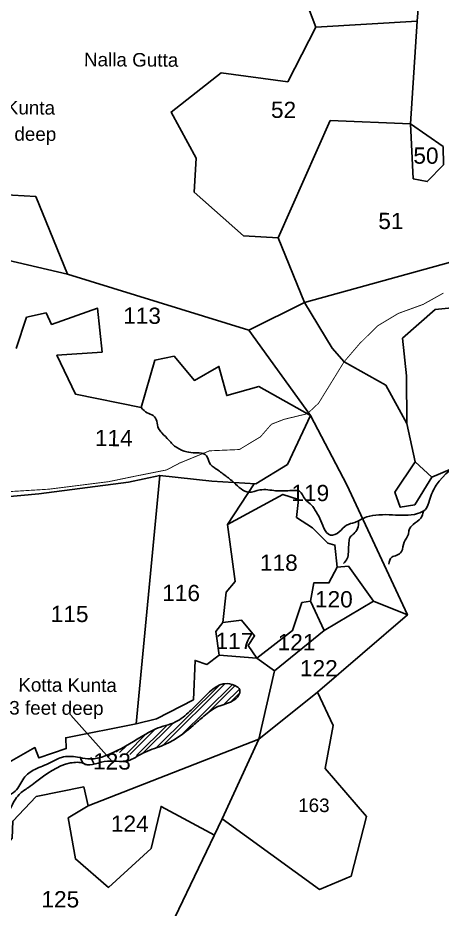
# Model space of a CAD drawing. Header units: feet. Extents: x 177753 to 186270, y 1578848 to 1588126.
# Drawn here: x 179437 to 179911, y 1584492 to 1585486 of the extents above; entities that cross this region are included whole.
import ezdxf
from ezdxf.enums import TextEntityAlignment as Align

# ---------------------------------------------------------------- set-up
doc = ezdxf.new("R2010")
doc.units = ezdxf.units.FT
doc.header["$LTSCALE"] = 15
doc.header["$MEASUREMENT"] = 0
doc.linetypes.add('HIDDEN2', pattern=[0.1875, 0.125, -0.0625])
for name, color, linetype in [('DIMENSION', 7, 'Continuous'), ('HILL', 223, 'Continuous'), ('PLOT', 7, 'Continuous'), ('PLOT NO', 7, 'Continuous'), ('ROADS', 6, 'HIDDEN2'), ('TANKS-STREAM', 4, 'Continuous'), ('TEXT', 255, 'Continuous')]:
    doc.layers.add(name, color=color, linetype=linetype)
doc.styles.get("Standard").update_dxf_attribs({"font": 'arial.ttf'})

msp = doc.modelspace()

# ---------------------------------------------------------------- hatches: boundary and pattern name
at = {"layer": 'TANKS-STREAM', "lineweight": -2}
h = msp.add_hatch(dxfattribs=at)
h.set_pattern_fill('ANSI32', color=256, scale=25.10762551726263, angle=-0.315578513573805)
h.set_pattern_definition([(44.68442148642619, (-9532.345477348457, -5777.51938387864), (-6.620894153059989, 6.694233072356883), []), (44.68442148642619, (-9527.907101614099, -5777.543830185032), (-6.620894153059989, 6.694233072356883), [])])
edge = h.paths.add_edge_path()
edge.add_spline(control_points=[(179571.5199816486, 1584662.74295049), (179573.3359760402, 1584663.806180826), (179581.8946286263, 1584668.83477868), (179595.7392435653, 1584672.506471452), (179615.3308599157, 1584681.903203761), (179630.3059400535, 1584694.129467089), (179645.8953809812, 1584707.897705023), (179661.7292385312, 1584720.795390232), (179683.503979006, 1584722.964200338), (179685.876994819, 1584737.054424969), (179680.0545269446, 1584741.773171053), (179662.8299303983, 1584747.448234692), (179645.2775132322, 1584728.060468253), (179628.9432951726, 1584711.753625534), (179613.2552811266, 1584698.273606397), (179594.0057247626, 1584695.186375619), (179572.3120739281, 1584682.322626616), (179557.565047343, 1584673.283459781), (179546.0398325597, 1584667.615874212)], knot_values=[938.9882415658296, 938.9882415658296, 938.9882415658296, 938.9882415658296, 945.1019010558405, 967.6451201640768, 982.035088845653, 1009.526715788129, 1025.070272779292, 1043.999650433105, 1071.546814172987, 1076.910927325455, 1080.701802452601, 1092.496863697997, 1127.851475492556, 1144.393508023059, 1164.232267145154, 1187.517742333241, 1200.823881055409, 1239.201235628641, 1239.201235628641, 1239.201235628641, 1239.201235628641], degree=3, periodic=0)
edge.add_line((179546.0398325592, 1584667.615874212), (179571.5199816485, 1584662.74295049))
h.paths.add_polyline_path([(179516.8020927245, 1584642.791364667), (179568.1729539455, 1584642.508417056), (179568.3255663514, 1584670.21612833), (179516.9547051303, 1584670.499075941)], flags=9)

# ---------------------------------------------------------------- linework, layer by layer
at = {"layer": 'HILL', "lineweight": -2}
msp.add_lwpolyline([(179522.5678553644, 1584653.596124328), (179518.8639269874, 1584661.185519556)], dxfattribs=at)
at = {"layer": 'PLOT', "lineweight": -2}
for points in [[(179695.3155630274, 1585137.367979915), (179757.3317927052, 1585168.279256501), (179728.1357348858, 1585240.294882358), (179689.3886760986, 1585242.5043105), (179634.258977658, 1585291.227674107), (179636.5768217251, 1585328.985981296), (179608.5834006706, 1585380.596281143), (179664.5166773919, 1585424.260511556), (179738.636041515, 1585414.42614948), (179770.0570734341, 1585475.09851321), (179761.715324551, 1585496.755645851), (179782.9709130666, 1585517.519761429), (179702.0140455938, 1585548.302504478), (179607.9054969458, 1585579.480539812), (179651.6568663107, 1585676.01739803), (179693.6606917226, 1585703.866387858), (179803.2080003805, 1585636.289744293), (179822.6755129067, 1585648.357687772), (179891.1897537254, 1585580.796720783), (179883.2309179322, 1585481.952717263), (179770.0570734341, 1585475.09851321)], [(179883.2309179322, 1585481.952717263), (179875.5623078386, 1585367.286639341), (179786.2106834537, 1585371.129400353), (179728.1357348858, 1585240.294882358)], [(179875.5623078386, 1585367.286639341), (179878.7524201604, 1585306.214605707), (179894.4461603546, 1585303.131672933), (179912.4008035372, 1585321.582473157), (179912.2275770543, 1585341.988137722), (179875.5623078386, 1585367.286639341)], [(180305.0951079104, 1585351.47541509), (180316.7673042474, 1585335.268581061), (180300.5785296597, 1585289.139735157), (180255.036789849, 1585285.930064862), (180221.6887444414, 1585207.44008362), (180120.9526526584, 1585182.187399204), (179903.2901561385, 1585160.337861714), (179866.674917272, 1585128.492329056), (179871.311865535, 1585086.330312433), (179871.5789316934, 1585033.501052153)], [(179757.3317927052, 1585168.279256501), (180044.3046588142, 1585247.230820952), (180090.2164550558, 1585338.629422665)], [(179307.710156953, 1585335.712104025), (179357.7479240325, 1585334.978274237), (179374.1336559604, 1585281.204058434), (179388.4338599884, 1585279.876280086), (179405.1542783634, 1585289.22105593), (179457.4255991675, 1585286.260567973), (179492.932870554, 1585199.91473291)], [(179586.3813128615, 1584427.565794444), (179665.3760917675, 1584592.457522689), (179706.2641824264, 1584681.605479909), (179771.8364914629, 1584733.680525217), (179872.2954660021, 1584819.95157736), (179804.7373473748, 1584965.171478844), (179764.1711914561, 1585042.285011101), (179695.3155630274, 1585137.367979915), (179492.932870554, 1585199.91473291), (179375.9813877777, 1585226.979770734), (179026.0788017283, 1585201.060965498), (179013.8871351649, 1585174.337172353), (178954.3315258169, 1585140.797559673), (178942.5463615493, 1585142.408017691), (178960.2479206982, 1585098.102685276), (178991.7302149214, 1585006.656786633), (179031.9650542867, 1584896.739608162), (179079.9014258345, 1584769.137973464), (179113.4176306965, 1584682.751111202), (179166.1865380172, 1584558.68742667), (179213.7397633222, 1584469.078422289)], [(180221.6887444414, 1585207.44008362), (180216.7485694987, 1585189.650737997), (180216.8774344039, 1585152.922689665), (180193.8360909558, 1585135.792277042), (180156.106771638, 1585121.038142485), (180161.9716883496, 1585094.302598154), (180139.523564766, 1585073.395316826), (180119.797731235, 1585066.946694893), (179899.4686091014, 1584973.691893343)], [(179757.3317927052, 1585168.279256501), (179788.4413314309, 1585117.375576656), (179801.5817628235, 1585102.176806454), (179848.0108398218, 1585076.263620699), (179871.5789316934, 1585033.501052153), (179880.7222856228, 1584990.526249591), (179858.150701146, 1584956.933655323), (179864.2257333582, 1584939.914379843), (179880.4905078722, 1584942.68080458), (179899.4686091014, 1584973.691893343), (179880.7222856228, 1584990.526249591)], [(179391.9686658318, 1584948.638359596), (179461.084607191, 1584955.013872414), (179560.9312566318, 1584967.977106805), (179595.9192344943, 1584975.463647801), (179654.084663862, 1584969.119736414), (179703.1282793552, 1584966.019508585), (179738.3632128234, 1584987.813348624), (179764.1711914561, 1585042.285011101), (179706.5287039203, 1585074.638375456), (179670.6795002168, 1585064.532133525), (179661.8800199294, 1585097.067553671), (179634.5634508782, 1585081.461922205), (179611.7656337081, 1585108.423396535), (179590.2641381838, 1585103.814240745), (179575.1503767346, 1585051.093150709), (179501.6663302415, 1585066.187582344), (179481.1155065553, 1585109.396833897), (179531.5062934667, 1585112.944367548), (179526.5132659944, 1585161.787083043), (179475.0857367262, 1585143.781643001), (179468.934751759, 1585156.605673652), (179447.3288108301, 1585151.789663874), (179435.5318944596, 1585117.070193237)], [(179595.9192344943, 1584975.463647801), (179569.5552536486, 1584698.647636235), (179490.9499746575, 1584683.067910302), (179491.5407013711, 1584670.908434458), (179460.7356393062, 1584660.564590694), (179456.5239767141, 1584672.086934877), (179409.14734584, 1584645.551373721)], [(179569.5552536486, 1584698.647636235), (179592.2835489413, 1584704.275642198), (179633.5840091305, 1584725.430718882), (179635.2841126918, 1584769.158409703), (179648.5552447644, 1584764.711614445), (179662.0949616269, 1584774.940018765), (179658.5112734837, 1584801.363973712), (179666.3500088215, 1584811.526106685), (179670.0746749869, 1584845.191544466), (179680.0381339029, 1584857.251375327), (179671.5383342222, 1584920.608737857), (179701.3867081015, 1584966.129599727)], [(179671.5383342222, 1584920.608737857), (179733.2393882416, 1584954.246290814), (179750.7848567028, 1584948.708695736), (179748.5825747504, 1584928.6430315), (179766.3680295316, 1584916.877344733), (179783.4788337534, 1584899.842007126), (179791.3892439714, 1584897.819904616), (179793.8521477416, 1584873.074768852), (179784.5884829664, 1584855.639191304), (179767.8801757501, 1584855.854871531), (179764.0532690698, 1584835.225096435), (179754.4818297023, 1584833.700315092), (179744.0508988648, 1584802.467698148), (179704.2359214168, 1584771.622040093), (179662.0949616269, 1584774.940018765)], [(179793.8521477416, 1584873.074768852), (179806.3301920676, 1584874.268728895), (179834.521377544, 1584835.376817229)], [(179723.9848178068, 1584757.710171264), (179779.363994106, 1584802.717201736), (179834.521377544, 1584835.376817229), (179872.2954660021, 1584819.95157736)], [(179764.0532690698, 1584835.225096435), (179779.363994106, 1584802.717201736)], [(179666.3500088215, 1584811.526106685), (179687.1913994307, 1584814.101885542), (179701.74059898, 1584796.462670828), (179694.652531775, 1584785.966243833), (179704.2359214168, 1584771.622040093), (179723.9848178068, 1584757.710171264), (179706.2641824264, 1584681.605479909)], [(179771.8364914629, 1584733.680525217), (179789.5273988904, 1584696.562115678), (179780.3080487895, 1584648.686117448), (179826.7499532166, 1584595.398308748), (179809.5808610196, 1584528.898180144), (179774.1829453321, 1584513.875365824), (179665.3760917675, 1584592.457522689)], [(179706.2641824264, 1584681.605479909), (179515.9243666467, 1584607.144930047), (179511.0512691871, 1584628.165585798), (179458.112375396, 1584617.37103846), (179431.8522620369, 1584590.125933385), (179431.2531508768, 1584571.262626525), (179393.6524846728, 1584528.07792272)], [(179656.8210266832, 1584574.599893532), (179597.2764994687, 1584606.567152896), (179586.0915218177, 1584559.655589141), (179538.5388138247, 1584516.146005339), (179501.6731466066, 1584547.99919435), (179493.5105755972, 1584593.715906011), (179515.9243666467, 1584607.144930047)]]:
    msp.add_lwpolyline(points, dxfattribs=at)
at = {"layer": 'PLOT NO', "lineweight": -2}
msp.add_lwpolyline([(179496.5148986754, 1584708.144803833), (179542.5645087209, 1584656.627056295)], dxfattribs=at)
at = {"layer": 'ROADS', "lineweight": -2, "ltscale": 10, "const_width": 1}
msp.add_lwpolyline([(179383.8933851183, 1584954.733397789), (179472.0768647585, 1584960.119062442), (179539.0549902176, 1584968.557253915), (179568.1463220999, 1584974.594633373), (179603.4463767518, 1584981.576363874), (179618.1812901537, 1584989.323717469), (179651.3941342323, 1585002.895939465), (179684.7046369833, 1585004.3434091), (179708.2906145423, 1585018.56582111), (179720.4478636376, 1585032.524985088), (179734.5173199305, 1585037.992668538), (179760.6193870549, 1585044.278554871), (179773.143230323, 1585056.046518825), (179801.5817628235, 1585102.176806454), (179818.6726414301, 1585122.149365918), (179839.0260932946, 1585142.260956437), (179862.2838796083, 1585156.158979323), (179889.7643382651, 1585166.119466664), (179912.3619655618, 1585178.71638057)], dxfattribs=at)
at = {"layer": 'TANKS-STREAM', "lineweight": -2}
for points in [[(179575.1503767346, 1585051.093150709), (179581.9628749457, 1585045.070512771), (179588.4970213425, 1585042.171506415), (179592.556974363, 1585036.014198781), (179594.5587465225, 1585027.823203566), (179598.2160187653, 1585022.895060974), (179605.9490126421, 1585014.672498536), (179614.9101385672, 1585006.443171619), (179625.9383642283, 1585001.883468667), (179635.34713212, 1585000.604614578), (179644.3488061402, 1584999.737041145), (179648.0195945689, 1584997.2628444), (179651.2517514357, 1584989.474068678), (179658.5844091866, 1584982.889696775), (179668.778172478, 1584975.471573321), (179678.6064716086, 1584967.5696225), (179695.19756231, 1584956.690718675), (179707.5804632313, 1584959.306951899), (179725.1789695958, 1584958.391985601), (179743.602836164, 1584958.69954646), (179751.785816428, 1584957.836440313), (179757.8790788353, 1584949.213913039), (179765.6165782618, 1584941.809360568), (179768.8667564013, 1584937.292456604), (179774.5438223078, 1584927.445232584), (179778.9883426091, 1584916.786804596), (179786.3142423828, 1584908.975480785), (179796.1593891775, 1584912.602221703), (179804.3873313249, 1584919.918879513), (179813.4115319359, 1584923.141145776), (179826.9545910611, 1584929.20153911), (179840.4772842618, 1584931.581035193), (179855.6240320796, 1584931.497607818), (179883.5756038817, 1584932.844132221), (179892.4917041599, 1584937.665362328), (179896.8498163165, 1584947.955035429), (179904.3968428102, 1584964.529958664), (180073.2305064395, 1585047.237011193), (180094.4030382807, 1585074.877536451), (180134.8530035142, 1585089.577245024), (180151.0445588161, 1585097.554256595), (180163.6407754922, 1585112.407381939), (180181.85959579, 1585121.986474599), (180200.9012808434, 1585134.384248992), (180217.0883935617, 1585141.554682477), (180232.0555564184, 1585147.118588229), (180241.3713298115, 1585152.713621494), (180249.0967242014, 1585162.753833606), (180265.2993865408, 1585172.747395466), (180302.9101517844, 1585208.368463179), (180317.9372910238, 1585224.82144629), (180335.3509258335, 1585234.808296157), (180353.5408687594, 1585239.144526181), (180374.1484980276, 1585242.660837178), (180392.7265491312, 1585244.171757534), (180409.680992806, 1585244.078373478), (180438.7280350291, 1585240.691889833), (180458.9030373656, 1585238.967519992), (180477.4700734242, 1585238.461931581), (180498.4879324895, 1585243.185907907), (180513.8788368794, 1585252.377296295), (180536.9417315064, 1585261.929708085), (180549.1555482256, 1585266.854464724), (180615.3371768723, 1585326.204533605), (180636.8498601965, 1585347.461494128), (180642.4915611634, 1585358.954465956), (180657.5906782196, 1585375.175694609), (180677.4953037363, 1585397.651479097), (180700.3480890004, 1585426.4587931), (180734.8649362281, 1585492.155021121), (180750.4985395671, 1585525.899535045), (180751.4133664007, 1585535.408791408), (180751.8903283327, 1585548.715421735), (180743.4797009884, 1585560.86107952), (180677.0962863568, 1585564.866030787), (180652.5936132864, 1585575.489008839), (180640.8043503536, 1585592.770206881), (180619.6906534663, 1585607.332297288), (180609.6295393326, 1585614.709551228), (180596.4048098254, 1585623.093706352), (180582.6087228987, 1585635.636623503), (180568.0377165196, 1585651.349989738), (180545.9841736698, 1585692.768661191), (180541.1240168667, 1585709.418016832), (180528.8939338263, 1585718.588207199), (180515.0684190372, 1585725.788316807), (180498.904252641, 1585739.92738865), (180484.2603135334, 1585742.382713764), (180454.7188163369, 1585754.160444519), (180431.3685754001, 1585758.246792841), (180412.1723288188, 1585761.320827063), (180374.7222580703, 1585758.756675772), (180348.0015698873, 1585762.267953043), (180329.5474532953, 1585756.235071851), (180304.614859737, 1585760.725934554), (180286.9912484825, 1585761.61456007), (180270.1238444524, 1585755.968738239), (180252.1170871843, 1585759.234099249), (180210.5628524654, 1585759.848563), (180183.4525705824, 1585764.549298703), (180174.7757886082, 1585771.523170978), (180157.1880529026, 1585778.941881097), (180140.4514392175, 1585797.041842545), (180122.1390123588, 1585816.73359493), (179903.878635905, 1585781.132306476), (179894.3208184472, 1585770.694451771), (179882.7877362166, 1585764.763410676), (179859.7655940986, 1585760.893852847), (179841.2297563595, 1585754.501810939), (179827.2048940519, 1585750.083125065), (179815.6800659383, 1585745.650669154), (179768.4003544294, 1585726.680939968), (179736.3534181603, 1585718.365114161), (179717.8340888867, 1585714.970284649), (179681.8283691866, 1585714.169542908), (179653.833764088, 1585715.322794586), (179624.3116248269, 1585711.48903835), (179601.2922340041, 1585708.118994906), (179582.2894061255, 1585707.724089769), (179565.7920237331, 1585708.314527927), (179553.3030419293, 1585710.381518703), (179538.3139339388, 1585712.462237994), (179531.8249424393, 1585714.496181184), (179522.9911419346, 1585716.039423292), (179506.9018230645, 1585728.620787677), (179494.4287485013, 1585741.752768042)], [(179890.1001981894, 1584935.62985212), (179887.1960756791, 1584927.863813012), (179878.4855874506, 1584920.690888294), (179874.2790847543, 1584914.937293982), (179873.288211508, 1584909.968373128), (179868.7437312283, 1584901.16780276), (179865.4740293671, 1584890.595125959), (179860.3128894911, 1584886.451489259), (179854.6806574751, 1584884.235988215), (179851.4259804095, 1584876.391154518)], [(179817.6221673201, 1584924.894139784), (179816.6405474738, 1584916.217569218), (179812.2733719953, 1584910.464895069), (179808.2371034829, 1584906.475483336), (179806.9215898887, 1584900.866456695), (179806.3797937059, 1584889.957842998), (179805.0555223218, 1584882.744200254), (179801.0104158766, 1584877.150208046)], [(178780.9563637534, 1584379.795119653), (178785.6570286378, 1584383.820104312), (178791.289858019, 1584387.216688065), (178797.86009299, 1584390.91976296), (178804.7490890128, 1584395.867447216), (178809.1411981276, 1584400.51731392), (178820.089903889, 1584406.377474392), (178839.1784401549, 1584417.801654167), (178853.235720211, 1584421.775061123), (178867.9269987247, 1584427.614607729), (178877.6521464216, 1584437.843953378), (178888.9332515592, 1584447.441504337), (178902.9904398541, 1584451.414911798), (178935.0959684416, 1584447.81046744), (178947.8643815177, 1584444.312488721), (178960.0125262219, 1584441.441150971), (178974.9779438772, 1584440.423927528), (178995.6524587364, 1584432.276139094), (179000.9493646324, 1584431.312169232), (179010.9126103145, 1584428.14125349), (179039.5889950417, 1584424.867266905), (179052.0370225376, 1584419.813075488), (179056.0778535532, 1584417.298004618), (179060.7389529407, 1584414.156292779), (179064.7540403062, 1584406.967305527), (179070.326801402, 1584399.458126418), (179075.5859498519, 1584391.639062384), (179082.0892513789, 1584383.189963091), (179084.560303107, 1584378.813906794), (179096.0863713883, 1584376.257607688), (179107.4081824682, 1584375.862776762), (179113.5452436038, 1584374.915038163), (179117.608293929, 1584376.450678519), (179126.0360851905, 1584377.65066586), (179135.7080292976, 1584378.220575913), (179141.3322776936, 1584380.059229568), (179152.1605291028, 1584384.462355489), (179165.5636883579, 1584391.226480163), (179178.1508616921, 1584398.190114781), (179185.8326854475, 1584403.651875341), (179192.4382362578, 1584408.202211679), (179199.2993263513, 1584415.197160698), (179204.7504515392, 1584420.824338387), (179211.6671703172, 1584426.290313099), (179235.2820117335, 1584435.507274762), (179248.7896963228, 1584442.2922471), (179257.4497078184, 1584447.101269927), (179253.1196474802, 1584466.695119244), (179252.0981103776, 1584475.721320412), (179256.4436222375, 1584486.70552876), (179270.7191157943, 1584494.577216481), (179297.1152142561, 1584508.039080247), (179308.9364406726, 1584514.854069629), (179321.1684015114, 1584534.164071687), (179332.4204352525, 1584548.779606374), (179345.3296318692, 1584558.646388139), (179352.4018428698, 1584564.570182544), (179365.5742085231, 1584566.638104564), (179377.6761959708, 1584568.864828217), (179386.5806134599, 1584574.014042695), (179415.1215840325, 1584602.400004832), (179426.2239285293, 1584617.627946187), (179434.673383546, 1584623.544154815), (179444.1244923012, 1584638.082774389), (179456.4199575283, 1584647.647166469), (179473.9082700453, 1584655.348252121), (179486.1826832924, 1584661.090529084), (179503.9366908984, 1584661.451375183), (179515.5568606838, 1584659.55270948), (179529.4909628587, 1584661.004853712), (179543.9069746887, 1584666.582428824), (179579.580714498, 1584686.61320869), (179591.3684293322, 1584692.908510472), (179613.4479072854, 1584700.614906285), (179629.4289914639, 1584712.513532886), (179641.2463478285, 1584724.190434955), (179670.9807100926, 1584743.596659482), (179682.2235463759, 1584739.865367571), (179684.9020087993, 1584737.159711971), (179684.6275485894, 1584731.77950216), (179660.7991238162, 1584717.722469606), (179645.0695954601, 1584707.045621829), (179633.2603230651, 1584696.836413646), (179611.1324325926, 1584680.323769954), (179598.1204396811, 1584674.035211422), (179577.0177260834, 1584665.834161493), (179560.4738450771, 1584657.466023599), (179533.7787272196, 1584656.389936352), (179510.7522179711, 1584654.55975241), (179506.8723820895, 1584661.430624276)], [(179514.5445448752, 1584652.795859965), (179510.8337082218, 1584654.484667544), (179496.3075980429, 1584654.883970601), (179457.2582372469, 1584633.572039955), (179449.3907783737, 1584627.744377767), (179438.8178183648, 1584619.729988683), (179429.1838972114, 1584604.371651308), (179407.1723216134, 1584574.972984642), (179400.2801880449, 1584568.406060199), (179379.6663775293, 1584559.117776748), (179365.4471929733, 1584556.855926883), (179360.5501724254, 1584556.882899377), (179347.2893185023, 1584549.861821336), (179340.1644920929, 1584545.497807184), (179330.5642545704, 1584536.254938055), (179316.0023240489, 1584515.297364244), (179300.9979126962, 1584502.904126061), (179281.5915997688, 1584491.513639571), (179259.6189162436, 1584478.722424141), (179263.6815933959, 1584460.597785966), (179265.0914075548, 1584449.826535723), (179258.1763693672, 1584439.101138265), (179246.6187443242, 1584430.113666372), (179236.550334548, 1584424.787359015), (179221.8244255057, 1584418.5081986), (179196.7731619377, 1584404.702559462), (179181.5265347236, 1584392.799929546), (179149.4894963295, 1584371.803312199), (179139.1385421422, 1584359.629059117), (179133.4221823705, 1584344.24914405), (179115.7405641229, 1584334.806170616), (179102.3827018704, 1584310.172639855), (179090.8344163255, 1584302.897470996), (179078.5355061084, 1584292.690959708), (179070.4231365631, 1584286.864646473), (179062.0606504778, 1584280.06120458), (179044.0213413805, 1584266.82062452), (179033.2089518508, 1584259.786060484), (179022.8620397641, 1584248.34567536), (179007.3705934077, 1584236.444351863), (178999.2542737545, 1584229.884212194), (178988.9275717075, 1584222.113082799), (178980.5569096598, 1584213.841905497), (178973.1495390709, 1584202.629987649), (178963.8102883986, 1584196.321157843), (178949.7973705211, 1584186.124087206)]]:
    msp.add_spline(points, degree=3, dxfattribs=at)

# ---------------------------------------------------------------- texts
at = {"layer": 'DIMENSION', "lineweight": -2}
for s, p in [('52', (179734.0189308659, 1585383.024311906)), ('50', (179892.915599803, 1585332.005137237)), ('51', (179853.7954380754, 1585259.153622405)), ('113', (179576.1109852787, 1585153.594339994)), ('114', (179544.5378207034, 1585017.126340393)), ('119', (179763.849936122, 1584955.95365455)), ('118', (179728.7475656067, 1584878.203365977)), ('116', (179619.6774345553, 1584844.466705169)), ('120', (179790.1661119507, 1584837.449879281)), ('115', (179495.2995219935, 1584821.095084305)), ('117', (179679.1449435721, 1584790.91028596)), ('121', (179748.4859767218, 1584789.566119146)), ('122', (179773.3686127362, 1584760.561051186)), ('123', (179542.5645087209, 1584656.627056295)), ('124', (179562.4088269007, 1584587.234542047)), ('125', (179484.8910932392, 1584502.982022578))]:
    msp.add_text(s, height=18.07749037242909, rotation=359.6844214864118, dxfattribs=at).set_placement(p, align=Align.MIDDLE_CENTER)
at = {"layer": 'TEXT', "lineweight": -2}
for s, p in [('Nalla Gutta', (179511.2523593063, 1585431.629683273)), ('Subbanna Kunta', (179322.2006895947, 1585378.592629795)), ('4 feet deep', (179375.0649163056, 1585348.996108219)), ('Kotta Kunta', (179437.9684936532, 1584734.556740829)), ('3 feet deep', (179427.8230188531, 1584708.951275391)), ('163', (179750.2451916956, 1584600.327867226))]:
    msp.add_text(s, height=15.06457531035758, rotation=359.6844214864118, dxfattribs=at).set_placement(p)

doc.saveas('drawing.dxf')
